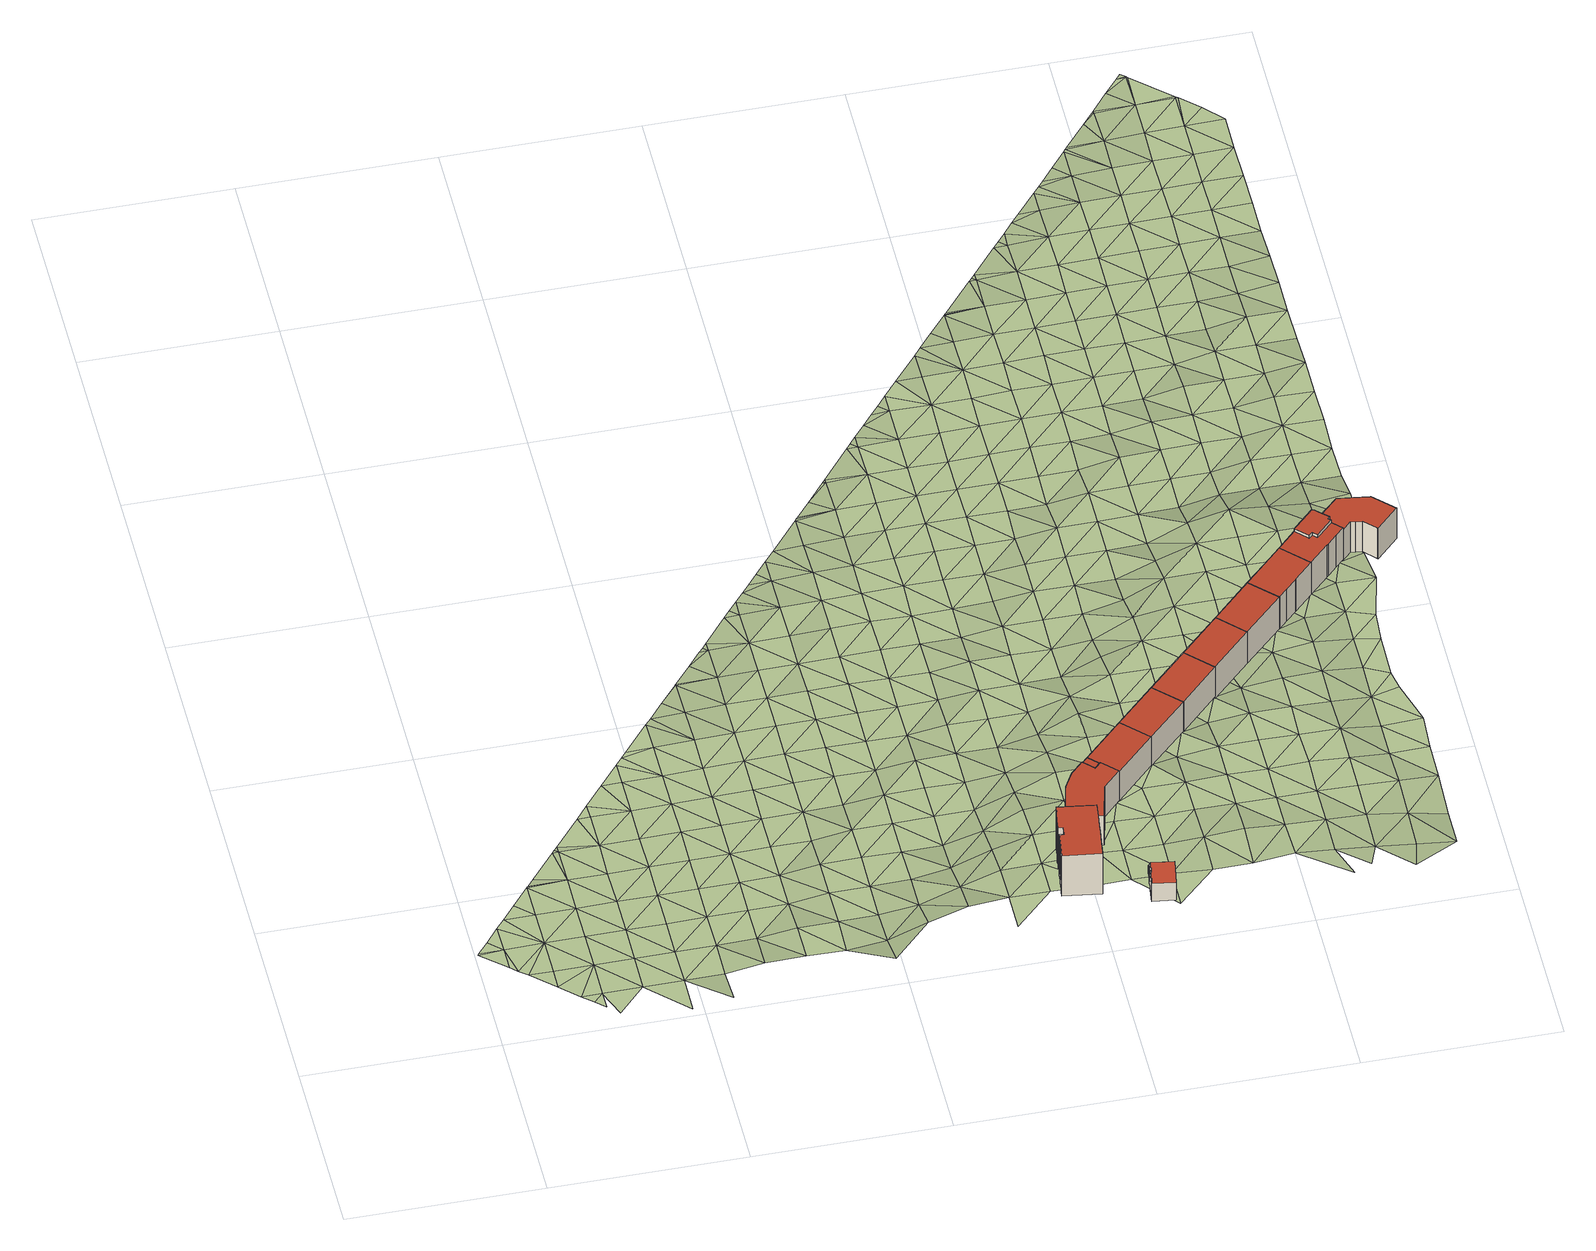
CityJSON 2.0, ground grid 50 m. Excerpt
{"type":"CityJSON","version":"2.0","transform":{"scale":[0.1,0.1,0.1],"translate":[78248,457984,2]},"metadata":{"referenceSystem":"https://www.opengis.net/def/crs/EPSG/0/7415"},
"CityObjects":{
"building1":{"type":"Building","attributes":{"roofType":"1000","RelativeEavesHeight":13.47,"RelativeRidgeHeight":13.47,"AbsoluteEavesHeight":28.12,"AbsoluteRidgeHeight":28.12,"validity":"0"},"geometry":[{"type":"Solid","lod":"2","boundaries":[[[[0,1,2,3]],[[1,4,5,2]],[[4,6,7,5]],[[6,8,9,7]],[[8,10,11,9]],[[10,12,13,11]],[[12,14,15,13]],[[14,16,17,15]],[[16,18,19,17]],[[18,20,21,19]],[[20,22,23,21]],[[22,24,25,23]],[[24,26,27,25]],[[26,28,29,27]],[[28,30,31,29]],[[30,32,33,31]],[[32,0,3,33]],[[32,30,28,26,24,22,20,18,16,14,12,10,8,6,4,1,0]],[[3,2,5,7,9,11,13,15,17,19,21,23,25,27,29,31,33]]]],"semantics":{"surfaces":[{"type":"WallSurface"},{"type":"RoofSurface","Direction":0,"Slope":90},{"type":"GroundSurface"}],"values":[[0,0,0,0,0,0,0,0,0,0,0,0,0,0,0,0,0,1,2]]}}]},
"building2":{"type":"Building","attributes":{"validity":"0"},"children":["building2-1","building2-2"]},
"building2-1":{"type":"BuildingPart","attributes":{"roofType":"1000","RelativeEavesHeight":9.57,"RelativeRidgeHeight":9.57,"AbsoluteEavesHeight":23.95,"AbsoluteRidgeHeight":23.95,"validity":"0"},"parents":["building2"],"geometry":[{"type":"Solid","lod":"2","boundaries":[[[[34,35,36,37]],[[35,38,39,36]],[[38,40,41,39]],[[40,34,37,41]],[[40,38,35,34]],[[37,36,39,41]]]],"semantics":{"surfaces":[{"type":"WallSurface"},{"type":"RoofSurface","Direction":0,"Slope":90},{"type":"GroundSurface"}],"values":[[0,0,0,0,1,2]]}}]},
"building2-2":{"type":"BuildingPart","attributes":{"roofType":"1000","RelativeEavesHeight":10.02,"RelativeRidgeHeight":10.02,"AbsoluteEavesHeight":24.43,"AbsoluteRidgeHeight":24.43,"validity":"0"},"parents":["building2"],"geometry":[{"type":"Solid","lod":"2","boundaries":[[[[42,43,44,45]],[[43,46,47,44]],[[46,48,49,47]],[[48,50,51,49]],[[50,52,53,51]],[[52,54,55,53]],[[54,56,57,55]],[[56,58,59,57]],[[58,60,36,59]],[[60,61,37,36]],[[61,62,41,37]],[[62,42,45,41]],[[62,61,60,58,56,54,52,50,48,46,43,42]],[[45,44,47,49,51,53,55,57,59,36,37,41]]]],"semantics":{"surfaces":[{"type":"WallSurface"},{"type":"RoofSurface","Direction":0,"Slope":90},{"type":"GroundSurface"}],"values":[[0,0,0,0,0,0,0,0,0,0,0,0,1,2]]}}]},
"building3":{"type":"Building","attributes":{"validity":"0"},"children":["building3-1","building3-2"]},
"building3-1":{"type":"BuildingPart","attributes":{"roofType":"1010","RelativeEavesHeight":2.32,"RelativeRidgeHeight":2.65,"AbsoluteEavesHeight":16.71,"AbsoluteRidgeHeight":17.03,"validity":"0"},"parents":["building3"],"geometry":[{"type":"Solid","lod":"2","boundaries":[[[[63,64,65,66]],[[64,67,68,65]],[[67,69,70,68]],[[69,63,66,70]],[[69,67,64,63]],[[66,65,68,70]]]],"semantics":{"surfaces":[{"type":"WallSurface"},{"type":"RoofSurface","Direction":277.13,"Slope":73.98},{"type":"GroundSurface"}],"values":[[0,0,0,0,1,2]]}}]},
"building3-2":{"type":"BuildingPart","attributes":{"roofType":"1030","RelativeEavesHeight":5.99,"RelativeRidgeHeight":9.89,"AbsoluteEavesHeight":20.16,"AbsoluteRidgeHeight":24.06,"validity":"0"},"parents":["building3"],"geometry":[{"type":"Solid","lod":"2","boundaries":[[[[71,72,73,74]],[[72,75,76,73]],[[75,77,78,76]],[[77,71,74,78]],[[75,72,79]],[[71,77,80]],[[72,71,80,79]],[[77,75,79,80]],[[74,73,76,78]]]],"semantics":{"surfaces":[{"type":"WallSurface"},{"type":"RoofSurface","Direction":188.13,"Slope":40.1},{"type":"RoofSurface","Direction":8.94,"Slope":40.1},{"type":"GroundSurface"}],"values":[[0,0,0,0,0,0,1,2,3]]}}]},
"building4":{"type":"Building","attributes":{"roofType":"1000","RelativeEavesHeight":9.65,"RelativeRidgeHeight":9.65,"AbsoluteEavesHeight":23.95,"AbsoluteRidgeHeight":23.95,"validity":"0"},"geometry":[{"type":"Solid","lod":"2","boundaries":[[[[81,38,82,83]],[[38,84,85,82]],[[84,86,87,85]],[[86,81,83,87]],[[86,84,38,81]],[[83,82,85,87]]]],"semantics":{"surfaces":[{"type":"WallSurface"},{"type":"RoofSurface","Direction":0,"Slope":90},{"type":"GroundSurface"}],"values":[[0,0,0,0,1,2]]}}]},
"building5":{"type":"Building","attributes":{"roofType":"1000","RelativeEavesHeight":9.74,"RelativeRidgeHeight":9.74,"AbsoluteEavesHeight":23.95,"AbsoluteRidgeHeight":23.95,"validity":"0"},"geometry":[{"type":"Solid","lod":"2","boundaries":[[[[86,84,88,89]],[[84,90,91,88]],[[90,92,93,91]],[[92,86,89,93]],[[92,90,84,86]],[[89,88,91,93]]]],"semantics":{"surfaces":[{"type":"WallSurface"},{"type":"RoofSurface","Direction":0,"Slope":90},{"type":"GroundSurface"}],"values":[[0,0,0,0,1,2]]}}]},
"building6":{"type":"Building","attributes":{"roofType":"1000","RelativeEavesHeight":9.87,"RelativeRidgeHeight":9.87,"AbsoluteEavesHeight":23.95,"AbsoluteRidgeHeight":23.95,"validity":"0"},"geometry":[{"type":"Solid","lod":"2","boundaries":[[[[92,90,94,95]],[[90,96,97,94]],[[96,98,99,97]],[[98,92,95,99]],[[98,96,90,92]],[[95,94,97,99]]]],"semantics":{"surfaces":[{"type":"WallSurface"},{"type":"RoofSurface","Direction":0,"Slope":90},{"type":"GroundSurface"}],"values":[[0,0,0,0,1,2]]}}]},
"building7":{"type":"Building","attributes":{"roofType":"1000","RelativeEavesHeight":10.58,"RelativeRidgeHeight":10.58,"AbsoluteEavesHeight":23.95,"AbsoluteRidgeHeight":23.95,"validity":"0"},"geometry":[{"type":"Solid","lod":"2","boundaries":[[[[98,96,100,101]],[[96,102,103,100]],[[102,104,105,103]],[[104,98,101,105]],[[104,102,96,98]],[[101,100,103,105]]]],"semantics":{"surfaces":[{"type":"WallSurface"},{"type":"RoofSurface","Direction":0,"Slope":90},{"type":"GroundSurface"}],"values":[[0,0,0,0,1,2]]}}]},
"building8":{"type":"Building","attributes":{"roofType":"1000","RelativeEavesHeight":10.58,"RelativeRidgeHeight":10.58,"AbsoluteEavesHeight":23.95,"AbsoluteRidgeHeight":23.95,"validity":"0"},"geometry":[{"type":"Solid","lod":"2","boundaries":[[[[104,102,103,105]],[[102,106,107,103]],[[106,108,109,107]],[[108,104,105,109]],[[108,106,102,104]],[[105,103,107,109]]]],"semantics":{"surfaces":[{"type":"WallSurface"},{"type":"RoofSurface","Direction":0,"Slope":90},{"type":"GroundSurface"}],"values":[[0,0,0,0,1,2]]}}]},
"building9":{"type":"Building","attributes":{"roofType":"1000","RelativeEavesHeight":10.62,"RelativeRidgeHeight":10.62,"AbsoluteEavesHeight":23.95,"AbsoluteRidgeHeight":23.95,"validity":"0"},"geometry":[{"type":"Solid","lod":"2","boundaries":[[[[110,111,112,113]],[[111,114,115,112]],[[114,116,117,115]],[[116,108,118,117]],[[108,106,119,118]],[[106,120,121,119]],[[120,122,123,121]],[[122,124,125,123]],[[124,110,113,125]],[[124,122,120,106,108,116,114,111,110]],[[113,112,115,117,118,119,121,123,125]]]],"semantics":{"surfaces":[{"type":"WallSurface"},{"type":"RoofSurface","Direction":0,"Slope":90},{"type":"GroundSurface"}],"values":[[0,0,0,0,0,0,0,0,0,1,2]]}}]},
"building10":{"type":"Building","attributes":{"validity":"0"},"children":["building10-1","building10-2"]},
"building10-1":{"type":"BuildingPart","attributes":{"roofType":"1000","RelativeEavesHeight":11.27,"RelativeRidgeHeight":11.27,"AbsoluteEavesHeight":24.75,"AbsoluteRidgeHeight":24.75,"validity":"0"},"parents":["building10"],"geometry":[{"type":"Solid","lod":"2","boundaries":[[[[126,127,128,129]],[[127,130,131,128]],[[130,132,133,131]],[[132,134,135,133]],[[134,136,137,135]],[[136,138,139,137]],[[138,140,141,139]],[[140,142,143,141]],[[142,144,145,143]],[[144,146,147,145]],[[146,126,129,147]],[[146,144,142,140,138,136,134,132,130,127,126]],[[129,128,131,133,135,137,139,141,143,145,147]]]],"semantics":{"surfaces":[{"type":"WallSurface"},{"type":"RoofSurface","Direction":0,"Slope":90},{"type":"GroundSurface"}],"values":[[0,0,0,0,0,0,0,0,0,0,0,1,2]]}}]},
"building10-2":{"type":"BuildingPart","attributes":{"roofType":"1000","RelativeEavesHeight":10.63,"RelativeRidgeHeight":10.63,"AbsoluteEavesHeight":23.95,"AbsoluteRidgeHeight":23.95,"validity":"0"},"parents":["building10"],"geometry":[{"type":"Solid","lod":"2","boundaries":[[[[148,149,150,151]],[[149,152,153,150]],[[152,154,155,153]],[[154,124,125,155]],[[124,122,123,125]],[[122,156,157,123]],[[156,158,159,157]],[[158,160,161,159]],[[160,162,163,161]],[[162,164,165,163]],[[164,148,151,165]],[[164,162,160,158,156,122,124,154,152,149,148]],[[151,150,153,155,125,123,157,159,161,163,165]]]],"semantics":{"surfaces":[{"type":"WallSurface"},{"type":"RoofSurface","Direction":180,"Slope":90},{"type":"GroundSurface"}],"values":[[0,0,0,0,0,0,0,0,0,0,0,1,2]]}}]},
"building11":{"type":"Building","attributes":{"roofType":"1000","RelativeEavesHeight":10.22,"RelativeRidgeHeight":10.22,"AbsoluteEavesHeight":23.09,"AbsoluteRidgeHeight":23.09,"validity":"0"},"geometry":[{"type":"Solid","lod":"2","boundaries":[[[[166,167,168,169]],[[167,170,171,168]],[[170,172,173,171]],[[172,174,175,173]],[[174,176,177,175]],[[176,178,179,177]],[[178,180,181,179]],[[180,182,183,181]],[[182,184,185,183]],[[184,186,187,185]],[[186,188,189,187]],[[188,190,191,189]],[[190,166,169,191]],[[190,188,186,184,182,180,178,176,174,172,170,167,166]],[[169,168,171,173,175,177,179,181,183,185,187,189,191]]]],"semantics":{"surfaces":[{"type":"WallSurface"},{"type":"RoofSurface","Direction":0,"Slope":90},{"type":"GroundSurface"}],"values":[[0,0,0,0,0,0,0,0,0,0,0,0,0,1,2]]}}]},
"terrain1":{"type":"TINRelief","attributes":{"validity":"0"},"geometry":[{"type":"CompositeSurface","lod":"2","boundaries":[[[192,193,194]],[[194,193,195]],[[192,196,193]],[[197,193,196]],[[195,193,198]],[[193,197,199]],[[197,200,199]],[[193,199,198]],[[201,202,200]],[[198,199,203]],[[200,202,199]],[[203,204,205]],[[199,204,203]],[[206,202,201]],[[201,207,206]],[[208,209,207]],[[199,202,206]],[[208,210,209]],[[205,204,211]],[[207,209,206]],[[204,199,212]],[[199,206,213]],[[211,204,212]],[[209,214,215]],[[199,213,212]],[[206,209,215]],[[216,217,211]],[[217,216,218]],[[218,216,219]],[[213,206,220]],[[211,212,216]],[[206,215,220]],[[219,216,221]],[[212,213,222]],[[213,220,222]],[[216,212,223]],[[216,224,221]],[[220,215,225]],[[221,224,226]],[[212,222,223]],[[226,224,227]],[[215,228,225]],[[224,216,229]],[[222,220,230]],[[216,223,229]],[[224,231,227]],[[220,225,230]],[[224,229,231]],[[223,222,232]],[[222,230,233]],[[227,231,234]],[[222,233,232]],[[229,223,235]],[[230,225,236]],[[225,237,238]],[[231,239,234]],[[231,229,235]],[[223,232,235]],[[234,239,240]],[[225,238,236]],[[233,230,241]],[[232,233,241]],[[239,231,242]],[[230,236,241]],[[231,235,243]],[[239,242,240]],[[231,243,242]],[[236,238,244]],[[235,232,245]],[[240,242,246]],[[232,241,247]],[[232,247,245]],[[243,235,248]],[[242,249,246]],[[241,236,250]],[[236,244,251]],[[235,245,248]],[[246,249,252]],[[242,243,253]],[[236,251,250]],[[247,241,254]],[[249,242,253]],[[243,248,253]],[[241,250,254]],[[251,244,255]],[[245,247,256]],[[252,249,257]],[[252,257,258]],[[248,245,256]],[[249,253,257]],[[247,254,256]],[[250,251,259]],[[251,255,260]],[[258,261,262]],[[253,248,263]],[[261,258,257]],[[254,250,259]],[[251,260,259]],[[248,256,263]],[[257,253,264]],[[262,261,265]],[[256,254,266]],[[253,263,264]],[[260,255,267]],[[254,259,266]],[[261,257,268]],[[257,264,268]],[[263,256,269]],[[259,260,270]],[[256,266,271]],[[261,272,265]],[[260,267,270]],[[264,263,269]],[[265,272,273]],[[256,271,269]],[[261,268,272]],[[266,259,274]],[[259,270,274]],[[273,275,276]],[[272,275,273]],[[268,264,277]],[[264,269,278]],[[271,266,279]],[[270,267,280]],[[266,274,281]],[[267,282,280]],[[264,278,277]],[[272,268,283]],[[266,281,279]],[[276,275,284]],[[274,270,285]],[[269,271,286]],[[276,284,287]],[[275,272,283]],[[268,277,283]],[[270,280,285]],[[278,269,286]],[[271,279,286]],[[287,284,288]],[[288,284,289]],[[281,274,290]],[[284,275,291]],[[274,285,290]],[[277,278,292]],[[280,282,293]],[[275,283,291]],[[289,284,294]],[[278,286,292]],[[279,281,295]],[[281,290,296]],[[285,280,297]],[[289,294,298]],[[284,291,294]],[[283,277,299]],[[286,279,295]],[[277,292,300]],[[281,296,295]],[[290,285,297]],[[280,293,297]],[[277,300,299]],[[291,283,301]],[[302,298,294]],[[298,302,303]],[[292,286,304]],[[286,295,305]],[[296,290,306]],[[283,299,301]],[[290,297,307]],[[303,302,308]],[[300,292,304]],[[294,291,309]],[[286,305,304]],[[308,302,310]],[[290,307,306]],[[297,293,311]],[[295,296,312]],[[291,301,309]],[[302,294,313]],[[299,300,314]],[[302,313,310]],[[296,306,312]],[[300,304,315]],[[307,297,316]],[[305,295,317]],[[294,309,313]],[[301,299,314]],[[297,311,316]],[[300,315,314]],[[310,313,318]],[[295,312,317]],[[304,305,319]],[[306,307,320]],[[307,316,320]],[[309,301,321]],[[315,304,319]],[[301,314,322]],[[305,317,319]],[[312,306,323]],[[313,324,318]],[[318,324,325]],[[313,309,321]],[[316,311,326]],[[301,322,321]],[[306,320,323]],[[314,315,327]],[[325,324,328]],[[317,312,329]],[[315,319,327]],[[312,323,329]],[[324,313,330]],[[322,314,331]],[[320,316,332]],[[313,321,333]],[[316,326,334]],[[314,327,331]],[[328,324,330]],[[319,317,335]],[[313,333,330]],[[316,334,332]],[[317,329,336]],[[321,322,337]],[[328,330,338]],[[323,320,339]],[[326,340,341]],[[317,336,335]],[[322,331,337]],[[327,319,342]],[[320,332,339]],[[338,343,344]],[[329,323,345]],[[343,338,330]],[[333,321,346]],[[334,326,347]],[[319,335,342]],[[321,337,348]],[[331,327,349]],[[344,343,350]],[[323,339,345]],[[336,329,351]],[[321,348,346]],[[326,341,347]],[[330,333,352]],[[337,331,349]],[[332,334,353]],[[327,342,349]],[[350,343,354]],[[335,336,351]],[[329,345,351]],[[343,330,352]],[[339,332,353]],[[333,346,352]],[[334,347,353]],[[348,337,355]],[[342,335,356]],[[337,349,355]],[[343,357,354]],[[335,351,356]],[[345,339,358]],[[343,352,357]],[[339,353,359]],[[354,357,360]],[[347,341,361]],[[346,348,362]],[[348,355,363]],[[349,342,364]],[[339,359,358]],[[342,356,365]],[[352,346,362]],[[351,345,366]],[[348,363,362]],[[355,349,364]],[[357,367,360]],[[342,365,364]],[[353,347,368]],[[356,351,366]],[[345,358,366]],[[357,352,369]],[[360,367,370]],[[347,361,371]],[[359,353,372]],[[352,362,369]],[[363,355,373]],[[347,371,368]],[[355,364,374]],[[358,359,372]],[[365,356,375]],[[367,357,376]],[[356,366,377]],[[353,368,372]],[[357,369,376]],[[355,374,373]],[[362,363,378]],[[356,377,375]],[[370,367,379]],[[364,365,380]],[[366,358,381]],[[371,361,382]],[[369,362,378]],[[363,373,378]],[[358,372,381]],[[367,376,379]],[[374,364,380]],[[383,384,370]],[[365,375,380]],[[384,383,385]],[[377,366,386]],[[368,371,387]],[[371,382,388]],[[376,369,389]],[[385,383,390]],[[370,379,383]],[[366,381,386]],[[373,374,391]],[[369,378,389]],[[372,368,392]],[[371,388,387]],[[374,380,391]],[[375,377,393]],[[377,386,394]],[[378,373,395]],[[381,372,396]],[[379,376,397]],[[368,387,392]],[[388,382,398]],[[390,383,399]],[[376,389,400]],[[390,399,401]],[[380,375,393]],[[373,391,395]],[[382,402,398]],[[377,394,393]],[[386,381,396]],[[376,400,397]],[[372,392,396]],[[383,379,403]],[[389,378,404]],[[401,399,405]],[[405,399,406]],[[391,380,407]],[[387,388,408]],[[378,395,404]],[[388,398,409]],[[394,386,410]],[[380,393,407]],[[379,397,403]],[[399,383,411]],[[386,396,410]],[[388,409,408]],[[392,387,408]],[[395,391,412]],[[399,411,406]],[[400,389,413]],[[389,404,414]],[[398,402,415]],[[383,403,411]],[[391,407,412]],[[393,394,416]],[[396,392,417]],[[389,414,413]],[[394,410,418]],[[397,400,419]],[[404,395,420]],[[392,408,417]],[[406,411,421]],[[407,393,416]],[[409,398,422]],[[395,412,420]],[[394,418,416]],[[400,413,419]],[[403,397,423]],[[410,396,424]],[[398,415,422]],[[396,417,425]],[[408,409,426]],[[414,404,427]],[[404,420,428]],[[411,429,421]],[[412,407,430]],[[411,403,423]],[[418,410,424]],[[397,419,423]],[[421,429,431]],[[407,416,432]],[[396,425,424]],[[409,422,426]],[[404,428,427]],[[431,429,433]],[[417,408,434]],[[413,414,435]],[[420,412,430]],[[407,432,430]],[[429,411,436]],[[416,418,437]],[[419,413,435]],[[408,426,434]],[[414,427,435]],[[411,423,436]],[[418,424,437]],[[425,417,434]],[[422,415,438]],[[433,429,439]],[[428,420,440]],[[432,416,441]],[[420,430,442]],[[433,439,443]],[[429,436,439]],[[416,437,441]],[[424,425,444]],[[427,428,440]],[[423,419,445]],[[419,435,446]],[[420,442,440]],[[426,422,447]],[[425,434,444]],[[422,438,448]],[[430,432,449]],[[419,446,445]],[[432,441,450]],[[443,451,452]],[[434,426,447]],[[436,423,453]],[[451,443,439]],[[437,424,454]],[[422,448,447]],[[424,444,455]],[[435,427,456]],[[427,440,457]],[[432,450,449]],[[452,451,458]],[[442,430,459]],[[423,445,453]],[[424,455,454]],[[444,434,460]],[[446,435,456]],[[439,436,461]],[[441,437,462]],[[427,457,456]],[[458,451,463]],[[434,447,460]],[[430,449,459]],[[448,438,464]],[[440,442,465]],[[436,453,461]],[[437,454,462]],[[450,441,466]],[[451,439,467]],[[455,444,468]],[[447,448,464]],[[445,446,469]],[[446,456,470]],[[444,460,468]],[[442,459,465]],[[438,471,464]],[[451,467,463]],[[449,450,466]],[[457,440,472]],[[439,461,467]],[[441,462,466]],[[446,470,469]],[[454,455,473]],[[463,467,474]],[[453,445,475]],[[460,447,476]],[[440,465,472]],[[455,468,473]],[[459,449,477]],[[456,457,478]],[[447,464,476]],[[449,466,477]],[[445,469,475]],[[461,453,479]],[[470,456,478]],[[462,454,480]],[[468,460,481]],[[457,472,478]],[[467,482,474]],[[454,473,483]],[[465,459,484]],[[460,476,481]],[[467,461,479]],[[466,462,480]],[[464,471,485]],[[453,475,479]],[[459,477,484]],[[474,482,486]],[[454,483,480]],[[469,470,487]],[[471,488,489]],[[473,468,490]],[[476,464,485]],[[470,478,487]],[[468,481,491]],[[471,489,485]],[[472,465,492]],[[465,484,493]],[[477,466,494]],[[482,467,495]],[[467,479,496]],[[468,491,490]],[[466,480,497]],[[483,473,490]],[[481,476,498]],[[475,469,499]],[[469,487,500]],[[465,493,492]],[[482,495,486]],[[478,472,501]],[[476,485,498]],[[466,497,494]],[[467,496,495]],[[484,477,502]],[[469,500,499]],[[486,495,503]],[[480,483,504]],[[479,475,505]],[[472,492,501]],[[497,480,506]],[[493,484,502]],[[483,490,504]],[[487,478,507]],[[491,481,508]],[[485,489,509]],[[477,494,502]],[[481,498,510]],[[496,479,505]],[[489,511,509]],[[480,504,506]],[[475,499,505]],[[503,512,513]],[[490,491,508]],[[495,512,503]],[[478,501,507]],[[481,510,508]],[[500,487,514]],[[498,485,515]],[[492,493,516]],[[495,496,517]],[[494,497,518]],[[497,506,518]],[[493,502,516]],[[485,509,515]],[[504,490,519]],[[487,507,514]],[[496,505,517]],[[513,512,520]],[[499,500,521]],[[501,492,522]],[[490,508,519]],[[510,498,523]],[[492,516,522]],[[498,515,524]],[[506,504,525]],[[502,494,526]],[[512,495,527]],[[500,514,521]],[[495,517,528]],[[494,518,529]],[[505,499,530]],[[507,501,531]],[[498,524,523]],[[504,519,532]],[[518,506,525]],[[520,512,527]],[[508,510,533]],[[501,522,531]],[[495,528,527]],[[494,529,526]],[[516,502,534]],[[515,509,535]],[[509,536,537]],[[499,521,530]],[[504,532,525]],[[517,505,538]],[[539,540,520]],[[519,508,533]],[[540,539,541]],[[541,539,542]],[[510,523,533]],[[514,507,543]],[[522,516,534]],[[502,526,534]],[[507,531,544]],[[509,537,535]],[[528,517,538]],[[524,515,545]],[[505,530,538]],[[520,527,539]],[[521,514,543]],[[532,519,546]],[[529,518,547]],[[507,544,543]],[[518,525,548]],[[531,522,549]],[[542,539,550]],[[523,524,545]],[[519,533,546]],[[515,535,545]],[[526,529,547]],[[522,534,549]],[[537,536,551]],[[518,548,547]],[[530,521,552]],[[527,528,553]],[[525,532,554]],[[528,538,555]],[[533,523,556]],[[521,543,552]],[[532,546,554]],[[535,537,551]],[[544,531,557]],[[534,526,558]],[[539,559,550]],[[523,545,556]],[[528,555,553]],[[531,549,560]],[[550,559,561]],[[539,527,562]],[[548,525,563]],[[526,547,558]],[[561,559,564]],[[538,530,565]],[[525,554,563]],[[530,552,566]],[[531,560,557]],[[543,544,567]],[[559,539,562]],[[546,533,568]],[[527,553,562]],[[533,556,569]],[[545,535,570]],[[555,538,565]],[[549,534,571]],[[535,551,572]],[[530,566,565]],[[534,558,573]],[[547,548,574]],[[554,546,568]],[[552,543,567]],[[559,575,564]],[[533,569,568]],[[544,557,567]],[[548,563,574]],[[556,545,570]],[[535,572,570]],[[534,573,571]],[[553,555,576]],[[560,549,577]],[[559,562,575]],[[566,552,578]],[[558,547,579]],[[555,565,576]],[[564,575,580]],[[563,554,581]],[[569,556,582]],[[547,574,583]],[[552,567,578]],[[554,568,584]],[[549,571,577]],[[557,560,585]],[[556,570,582]],[[562,553,586]],[[573,558,587]],[[547,583,579]],[[553,576,588]],[[554,584,581]],[[574,563,589]],[[565,566,590]],[[568,569,591]],[[566,578,592]],[[560,577,585]],[[575,593,580]],[[575,562,586]],[[580,593,594]],[[571,573,587]],[[567,557,595]],[[553,588,586]],[[558,579,587]],[[569,582,591]],[[563,581,589]],[[566,592,590]],[[584,568,596]],[[594,593,597]],[[583,574,589]],[[578,567,595]],[[576,565,598]],[[557,585,595]],[[568,591,599]],[[568,599,596]],[[593,575,600]],[[577,571,601]],[[571,587,602]],[[575,586,603]],[[565,590,598]],[[581,584,604]],[[579,583,605]],[[588,576,606]],[[592,578,607]],[[597,593,600]],[[584,596,604]],[[583,589,605]],[[578,595,607]],[[571,602,601]],[[575,603,600]],[[597,600,608]],[[585,577,609]],[[576,598,606]],[[589,581,610]],[[587,579,611]],[[586,588,612]],[[579,605,613]],[[581,604,610]],[[590,592,614]],[[577,601,609]],[[592,607,615]],[[602,587,611]],[[595,585,616]],[[603,586,612]],[[608,617,618]],[[588,606,612]],[[579,613,611]],[[617,608,600]],[[598,590,614]],[[592,615,614]],[[605,589,619]],[[607,595,616]],[[585,609,616]],[[589,610,619]],[[618,617,620]],[[600,603,621]],[[601,602,622]],[[606,598,623]],[[602,611,624]],[[613,605,619]],[[603,612,625]],[[598,614,623]],[[615,607,626]],[[602,624,622]],[[607,616,627]],[[603,625,621]],[[611,613,628]],[[617,600,629]],[[609,601,630]],[[614,615,626]],[[613,619,628]],[[612,606,631]],[[607,627,626]],[[606,623,632]],[[620,617,629]],[[600,621,629]],[[601,622,630]],[[620,629,633]],[[624,611,634]],[[616,609,635]],[[625,612,631]],[[606,632,631]],[[611,628,634]],[[623,614,636]],[[627,616,635]],[[609,630,635]],[[614,626,636]],[[633,637,638]],[[622,624,639]],[[637,633,629]],[[621,625,640]],[[624,634,639]],[[625,631,641]],[[638,637,642]],[[632,623,643]],[[623,636,644]],[[626,627,645]],[[625,641,640]],[[627,635,646]],[[629,621,647]],[[630,622,648]],[[623,644,643]],[[622,639,649]],[[642,637,650]],[[636,626,645]],[[631,632,651]],[[627,646,645]],[[637,629,647]],[[635,630,648]],[[621,640,647]],[[622,649,648]],[[632,643,651]],[[641,631,652]],[[650,637,653]],[[644,636,654]],[[636,645,655]],[[640,641,652]],[[646,635,656]],[[650,653,657]],[[637,647,653]],[[635,648,658]],[[631,651,652]],[[643,644,654]],[[636,655,654]],[[657,659,660]],[[635,658,656]],[[645,646,661]],[[659,657,653]],[[647,640,662]],[[651,643,663]],[[660,659,664]],[[640,652,665]],[[655,645,661]],[[643,654,663]],[[646,656,661]],[[640,665,662]],[[653,647,666]],[[652,651,667]],[[664,659,668]],[[651,663,669]],[[654,655,670]],[[659,653,666]],[[664,668,671]],[[647,662,666]],[[655,661,672]],[[665,652,667]],[[651,669,667]],[[671,668,673]],[[663,654,670]],[[655,672,670]],[[668,659,674]],[[659,666,675]],[[669,663,676]],[[673,668,674]],[[662,665,677]],[[665,667,678]],[[663,670,676]],[[659,675,674]],[[673,674,679]],[[665,678,677]],[[666,662,680]],[[667,669,681]],[[669,676,681]],[[675,666,680]],[[662,677,680]],[[678,667,682]],[[683,679,674]],[[679,683,684]],[[667,681,682]],[[685,686,684]],[[683,674,687]],[[683,685,684]],[[674,675,688]],[[675,680,689]],[[683,690,685]],[[683,687,690]],[[677,678,691]],[[678,682,692]],[[693,687,674]],[[675,689,688]],[[678,692,691]],[[680,677,694]],[[674,688,693]],[[689,680,694]],[[677,691,694]],[[688,689,695]],[[693,688,695]],[[689,696,695]],[[689,694,697]],[[697,696,689]]]}]}
},
"vertices":[
[1498,122,261],[1492,78,261],[1492,78,126],[1498,122,126],[1394,91,261],[1394,91,126],[1401,139,261],[1401,139,126],[1404,164,261],[1404,164,126],[1416,162,261],[1416,162,126],[1418,176,261],[1418,176,126],[1419,184,261],[1419,184,126],[1407,186,261],[1407,186,126],[1410,210,261],[1410,210,126],[1417,258,261],[1417,258,126],[1439,255,261],[1439,255,126],[1514,244,261],[1514,244,126],[1510,207,261],[1510,207,126],[1505,175,261],[1505,175,126],[1504,165,261],[1504,165,126],[1503,155,261],[1503,155,126],
[1546,405,220],[1519,432,220],[1519,432,124],[1546,405,124],[1535,448,220],[1535,448,124],[1562,421,220],[1562,421,124],
[1567,416,224],[1600,383,224],[1600,383,124],[1567,416,124],[1554,336,224],[1554,336,124],[1532,242,224],[1532,242,124],[1514,244,224],[1514,244,124],[1439,255,224],[1439,255,124],[1462,357,224],[1462,357,124],[1474,378,224],[1474,378,124],[1487,400,224],[1487,400,124],[1519,432,224],[1546,405,224],[1562,421,224],
[1611,97,144],[1616,132,144],[1616,132,124],[1611,97,124],[1638,129,150],[1638,129,124],[1634,93,150],[1634,93,124],
[1661,23,182],[1602,31,182],[1602,31,122],[1661,23,122],[1611,97,182],[1611,97,122],[1669,88,182],[1669,88,122],[1607,64,221],[1665,55,221],
[1600,383,220],[1535,448,123],[1600,383,123],[1636,549,220],[1636,549,123],[1701,484,220],[1701,484,123],
[1636,549,122],[1701,484,122],[1737,649,220],[1737,649,122],[1802,584,220],[1802,584,122],
[1737,649,121],[1802,584,121],[1838,749,220],[1838,749,121],[1902,684,220],[1902,684,121],
[1838,749,114],[1902,684,114],[1939,850,220],[1939,850,114],[2003,785,220],[2003,785,114],
[2039,950,220],[2039,950,114],[2104,885,220],[2104,885,114],
[2155,935,220],[2154,934,220],[2154,934,113],[2155,935,113],[2127,907,220],[2127,907,113],[2126,907,220],[2126,907,113],[2104,885,113],[2039,950,113],[2090,1001,220],[2090,1001,113],[2139,1050,220],[2139,1050,113],[2204,984,220],[2204,984,113],
[2237,1065,228],[2226,1076,228],[2226,1076,115],[2237,1065,115],[2217,1067,228],[2217,1067,115],[2187,1098,228],[2187,1098,115],[2193,1104,228],[2193,1104,115],[2241,1152,228],[2241,1152,115],[2247,1151,228],[2247,1151,115],[2257,1141,228],[2257,1141,115],[2279,1120,228],[2279,1120,115],[2274,1114,228],[2274,1114,115],[2280,1108,228],[2280,1108,115],
[2304,1084,220],[2282,1062,220],[2282,1062,113],[2304,1084,113],[2258,1038,220],[2258,1038,113],[2254,1034,220],[2254,1034,113],[2187,1098,220],[2187,1098,113],[2217,1067,220],[2217,1067,113],[2226,1076,220],[2226,1076,113],[2237,1065,220],[2237,1065,113],[2280,1108,220],[2280,1108,113],
[2446,1131,211],[2387,1072,211],[2387,1072,109],[2446,1131,109],[2386,1074,211],[2386,1074,109],[2356,1104,211],[2356,1104,109],[2340,1106,211],[2340,1106,109],[2327,1108,211],[2327,1108,109],[2304,1084,211],[2304,1084,109],[2274,1114,211],[2274,1114,109],[2279,1120,211],[2279,1120,109],[2257,1141,211],[2257,1141,109],[2311,1195,211],[2311,1195,109],[2353,1189,211],[2353,1189,109],[2394,1183,211],[2394,1183,109],
[7,306,12],[71,310,13],[9,310,12],[37,343,12],[70,248,14],[89,230,14],[70,384,13],[170,310,15],[110,211,15],[169,156,15],[170,210,15],[92,410,13],[170,410,14],[127,453,12],[270,210,16],[218,111,15],[245,86,16],[269,111,16],[270,63,16],[170,506,13],[270,410,15],[270,310,16],[298,37,16],[369,110,17],[270,510,14],[172,508,13],[174,510,13],[191,531,12],[369,210,17],[256,610,11],[370,310,17],[370,411,16],[270,610,12],[471,111,17],[262,618,11],[270,627,11],[469,10,19],[369,510,14],[469,211,17],[371,610,13],[470,410,16],[470,309,17],[339,710,11],[471,511,15],[571,210,18],[570,10,36],[570,110,20],[371,711,12],[370,749,11],[570,310,18],[470,710,13],[470,610,14],[669,110,36],[570,510,16],[420,810,11],[571,410,17],[571,610,16],[470,810,12],[670,310,19],[671,210,21],[470,870,11],[570,710,15],[671,409,18],[770,110,37],[670,510,17],[570,809,14],[488,892,11],[770,309,22],[770,209,37],[569,910,12],[502,909,11],[670,610,17],[670,711,17],[569,991,10],[770,410,21],[869,109,37],[670,810,17],[769,611,18],[871,210,37],[770,511,19],[670,910,16],[585,1010,10],[870,310,37],[669,1009,14],[623,1056,10],[770,810,21],[770,709,20],[870,509,21],[970,110,48],[870,410,36],[970,11,83],[769,910,20],[669,1110,9],[969,210,37],[871,610,21],[667,1110,9],[668,1112,9],[669,1113,9],[970,310,38],[769,1011,18],[870,710,22],[1070,110,87],[771,1111,12],[970,510,36],[971,410,38],[1069,209,51],[714,1167,8],[870,909,23],[870,810,23],[870,1010,20],[770,1210,8],[749,1210,7],[970,710,23],[970,611,23],[1070,409,38],[1071,311,38],[759,1221,7],[870,1110,17],[770,1235,7],[1168,109,122],[1069,509,38],[870,1209,14],[969,909,24],[970,810,24],[1171,211,89],[1071,610,36],[832,1310,8],[1071,709,23],[1170,312,56],[969,1109,19],[970,1010,23],[1171,409,38],[869,1310,11],[849,1331,9],[1270,111,128],[1070,811,23],[870,1357,8],[1171,510,38],[969,1311,15],[1071,911,23],[1270,309,98],[970,1210,16],[1270,211,124],[1169,708,37],[1170,611,37],[1071,1011,23],[894,1386,7],[1271,410,65],[1270,10,128],[1370,111,128],[1171,810,23],[969,1410,9],[914,1410,7],[1271,510,39],[1070,1210,20],[1370,209,127],[1071,1109,21],[1169,910,23],[939,1441,7],[1270,609,37],[1070,1309,18],[1370,311,125],[970,1479,6],[1171,1010,22],[1270,711,37],[1071,1410,15],[1369,509,79],[1369,411,113],[996,1510,6],[1496,108,128],[1169,1210,22],[1171,1110,22],[1269,910,25],[1269,811,37],[1370,611,46],[1070,1510,10],[1479,312,126],[1169,1310,21],[1070,1601,6],[1511,213,129],[1470,412,124],[1269,1109,22],[1270,1010,22],[1370,810,37],[1170,1410,19],[1371,709,37],[1269,1208,22],[1170,1511,15],[1370,909,37],[1470,510,123],[1570,111,126],[1170,1609,14],[1074,1606,6],[1078,1610,7],[1471,610,94],[1571,311,128],[1571,212,127],[1272,1311,23],[1115,1655,7],[1369,1012,36],[1591,375,126],[1469,810,37],[1471,710,59],[1369,1110,23],[1570,509,123],[1270,1510,18],[1670,113,123],[1169,1710,8],[1271,1411,20],[1160,1710,8],[1669,10,121],[1270,1610,16],[1371,1210,22],[1164,1715,8],[1169,1721,8],[1470,910,37],[1670,309,126],[1670,211,126],[1570,611,123],[1271,1709,15],[1470,1012,37],[1370,1411,23],[1369,1310,23],[1770,108,120],[1571,809,71],[1661,410,125],[1571,710,109],[1370,1510,21],[1472,1110,37],[1242,1810,10],[1770,210,132],[1370,1610,18],[1671,611,123],[1704,487,124],[1768,311,127],[1470,1309,23],[1470,1211,25],[1270,1810,12],[1570,1009,37],[1255,1825,10],[1572,910,39],[1270,1844,10],[1768,409,126],[1470,1410,23],[1370,1710,16],[1671,710,121],[1870,110,120],[1370,1811,14],[1570,1211,37],[1670,811,120],[1571,1111,37],[1300,1881,9],[1769,510,113],[1469,1610,19],[1471,1510,22],[1870,310,127],[1869,210,139],[1670,1007,50],[1670,910,86],[1370,1912,13],[1325,1911,10],[1469,1709,17],[1770,710,121],[1795,578,124],[1568,1409,24],[1570,1309,35],[1346,1936,10],[1669,1111,37],[1870,410,128],[1470,1810,16],[1771,810,120],[1370,1965,11],[1969,210,131],[1670,1210,38],[1771,909,120],[1472,1910,15],[1871,510,127],[1571,1610,20],[1571,1510,21],[1973,113,128],[1670,1309,38],[1867,609,112],[1407,2010,11],[1570,1710,19],[1970,310,127],[1770,1010,101],[1671,1411,38],[1568,1810,19],[1869,810,120],[1971,410,126],[1470,2009,14],[1898,681,122],[1769,1111,63],[2070,210,128],[1470,2087,10],[1668,1511,22],[2103,37,109],[2070,111,121],[1969,608,125],[1970,511,126],[1771,1309,39],[1771,1208,39],[1871,1008,119],[1571,2009,16],[1570,1909,17],[1871,909,119],[2069,310,127],[1670,1710,21],[1670,1610,21],[1771,1409,40],[1869,1110,115],[1489,2110,10],[1970,709,112],[1671,1810,21],[1932,827,121],[1770,1510,40],[2069,510,125],[2170,110,111],[2072,414,126],[2149,56,111],[1570,2110,14],[1525,2154,9],[1768,1609,23],[2170,211,122],[1870,1210,79],[1669,1911,20],[1970,910,119],[2072,609,123],[1570,2209,8],[1770,1709,22],[1870,1309,42],[2171,409,123],[2170,311,124],[2070,811,111],[1971,1109,118],[1669,2110,17],[1671,2010,18],[1972,1010,118],[1770,1810,22],[1870,1411,42],[2072,708,124],[2171,510,124],[1970,1210,117],[2271,210,107],[2255,41,100],[2270,109,100],[1769,1910,21],[1669,2211,15],[1571,2210,8],[1571,2211,8],[1576,2216,8],[1869,1609,43],[1869,1510,43],[2271,310,120],[2169,610,119],[2071,1010,118],[2092,874,120],[1970,1310,89],[1653,2310,7],[2369,109,88],[1869,1711,24],[1770,2110,19],[2170,711,125],[1771,2010,21],[2270,410,115],[1972,1510,44],[2071,1111,117],[1670,2310,8],[1971,1411,44],[1661,2319,7],[1770,2209,17],[2170,812,125],[1670,2330,7],[1871,1910,22],[1871,1810,23],[1970,1611,45],[2269,610,113],[2270,509,113],[2368,310,116],[2072,1309,114],[2370,208,85],[2072,1209,118],[2170,910,112],[1770,2311,15],[1870,2010,22],[2071,1411,65],[1969,1710,45],[2170,1109,117],[1735,2410,6],[2269,811,115],[2370,414,113],[2200,981,120],[2271,712,114],[2070,1509,46],[1869,2210,19],[2169,1209,117],[1870,2110,21],[2270,908,115],[1970,1910,24],[2376,514,113],[1971,1811,25],[1769,2410,8],[1751,2429,6],[2069,1612,47],[2333,680,113],[1770,2452,6],[1970,2009,23],[2342,629,113],[1870,2410,15],[2169,1411,66],[2169,1310,103],[1871,2310,17],[2334,799,114],[2270,1011,112],[1971,2109,22],[2070,1710,47],[1796,2484,6],[2169,1510,65],[2339,880,116],[2269,1211,116],[1970,2210,21],[2290,1071,118],[2070,1910,25],[2070,1810,46],[2170,1610,48],[1870,2511,8],[1818,2510,6],[2369,1009,111],[1869,2573,5],[1970,2410,17],[2271,1410,66],[2070,2010,24],[2270,1309,92],[1971,2311,19],[2169,1809,48],[2171,1711,48],[2357,1096,112],[1969,2510,14],[2270,1509,65],[2070,2210,23],[2071,2110,24],[1886,2593,5],[2370,1210,112],[2269,1610,65],[2170,1911,46],[1970,2610,8],[1899,2609,5],[2371,1309,105],[2069,2410,19],[2070,2312,21],[1932,2649,5],[2170,2108,25],[2169,2010,26],[2269,1810,48],[2271,1710,65],[2070,2510,16],[2370,1511,63],[2371,1409,67],[1970,2696,5],[2171,2210,24],[2170,2311,22],[2070,2610,13],[2269,2010,46],[2270,1911,48],[2370,1708,64],[1976,2703,5],[2371,1610,64],[2071,2709,9],[1981,2709,5],[2370,1811,64],[2170,2510,18],[2270,2109,30],[2038,2778,5],[2172,2410,20],[2169,2610,16],[2270,2311,24],[2069,2809,6],[2269,2210,25],[2369,2009,48],[2064,2810,6],[2371,1910,48],[2069,2816,6],[2171,2810,11],[2171,2710,13],[2370,2110,46],[2269,2510,20],[2270,2411,21],[2112,2869,6],[2269,2609,18],[2371,2211,37],[2370,2311,25],[2170,2910,8],[2146,2910,7],[2170,2913,8],[2158,2924,7],[2173,2910,8],[2269,2810,14],[2270,2711,15],[2171,2911,8],[2371,2510,21],[2371,2411,23],[2269,2817,13],[2369,2610,19],[2276,2810,14],[2324,2764,16],[2371,2711,17]
]}
